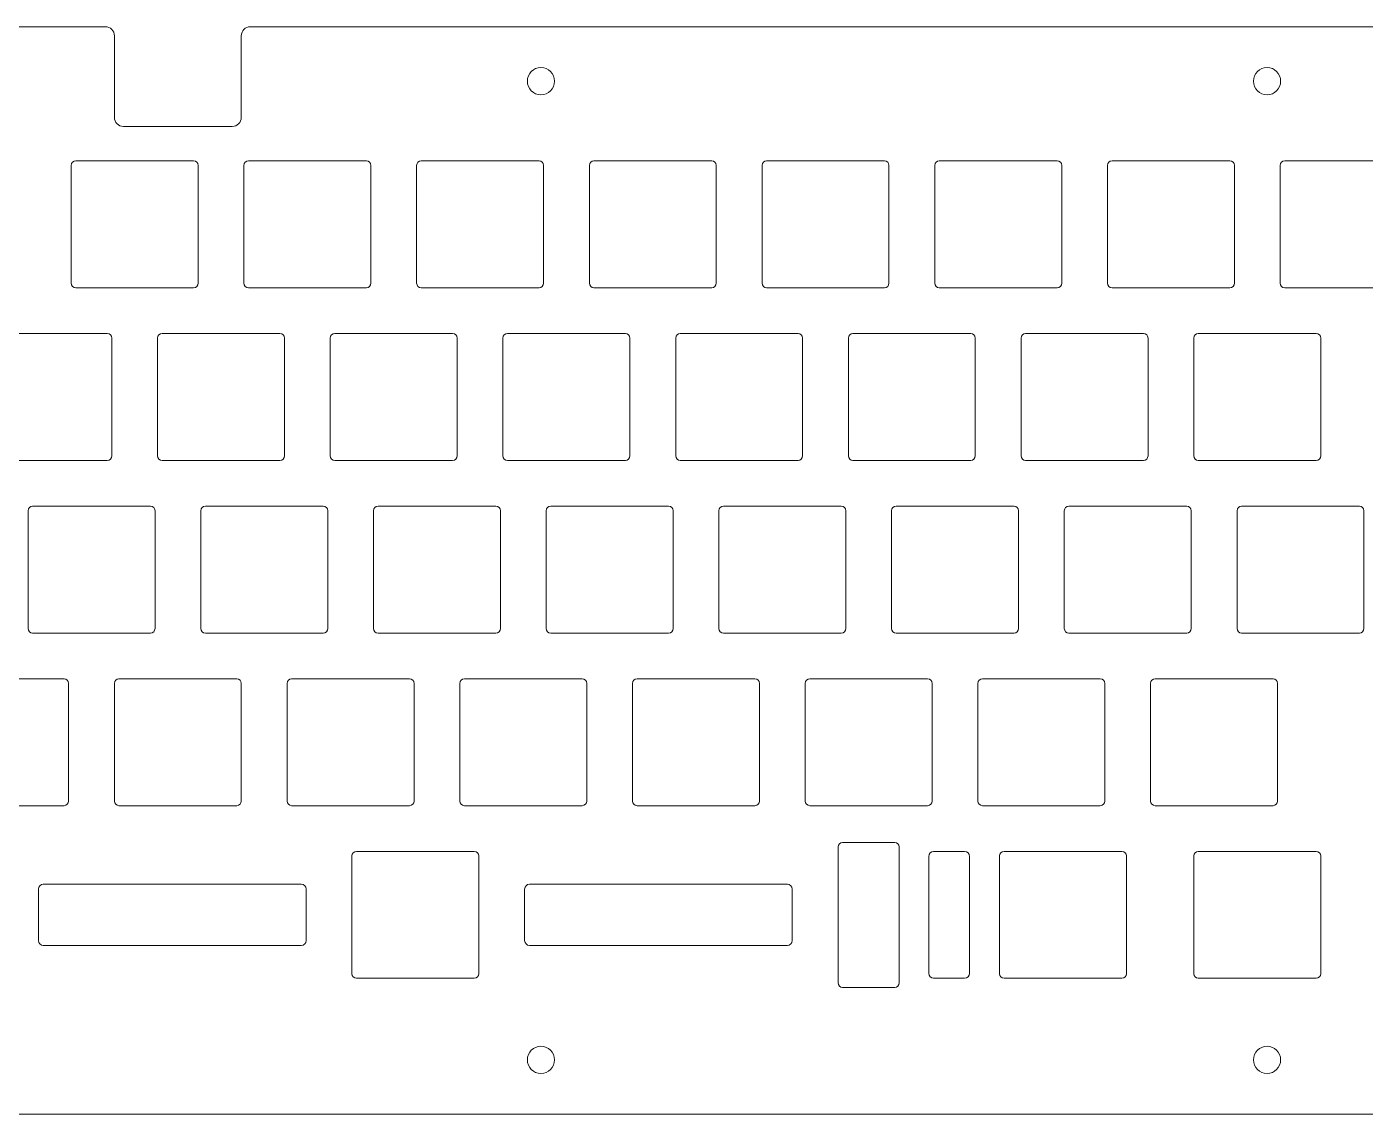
# Model space of a CAD drawing. Header units: inches. Extents: x -33 to 93, y -21 to 51.
# Drawn here: x 71.04 to 85.81, y 38.76 to 50.76 of the extents above; entities that cross this region are included whole.
import ezdxf

# ---------------------------------------------------------------- set-up
doc = ezdxf.new("R2010")
doc.units = ezdxf.units.IN
doc.header["$MEASUREMENT"] = 0
doc.layers.add('Layer 1', color=7, linetype='Continuous')

# ---------------------------------------------------------------- blocks, each defined once
blk = doc.blocks.new('block 144')
at = {"layer": 'Layer 1', "lineweight": 0}
blk.add_open_spline([(81.441, 40.315), (81.441, 40.285), (81.417, 40.261), (81.387, 40.261), (81.387, 40.261), (81.045, 40.261), (81.045, 40.261), (81.015, 40.261), (80.991, 40.285), (80.991, 40.315), (80.991, 40.315), (80.991, 41.607), (80.991, 41.607), (80.991, 41.637), (81.015, 41.661), (81.045, 41.661), (81.045, 41.661), (81.387, 41.661), (81.387, 41.661), (81.417, 41.661), (81.441, 41.637), (81.441, 41.607), (81.441, 41.607), (81.441, 40.315), (81.441, 40.315)], degree=3, knots=[0, 0, 0, 0, 1, 1, 1, 2, 2, 2, 3, 3, 3, 4, 4, 4, 5, 5, 5, 6, 6, 6, 7, 7, 7, 8, 8, 8, 8], dxfattribs=at)
blk = doc.blocks.new('block 143')
at = {"layer": 'Layer 1'}
blk.add_blockref('block 144', (0, 0), dxfattribs=at)
blk = doc.blocks.new('block 148')
at = {"layer": 'Layer 1', "lineweight": 0}
blk.add_open_spline([(76.588, 40.624), (76.558, 40.624), (76.534, 40.648), (76.534, 40.678), (76.534, 40.678), (76.534, 41.245), (76.534, 41.245), (76.534, 41.274), (76.558, 41.299), (76.588, 41.299), (76.588, 41.299), (79.432, 41.299), (79.432, 41.299), (79.462, 41.299), (79.486, 41.274), (79.486, 41.245), (79.486, 41.245), (79.486, 40.678), (79.486, 40.678), (79.486, 40.648), (79.462, 40.624), (79.432, 40.624), (79.432, 40.624), (76.588, 40.624), (76.588, 40.624)], degree=3, knots=[0, 0, 0, 0, 1, 1, 1, 2, 2, 2, 3, 3, 3, 4, 4, 4, 5, 5, 5, 6, 6, 6, 7, 7, 7, 8, 8, 8, 8], dxfattribs=at)
blk = doc.blocks.new('block 147')
at = {"layer": 'Layer 1'}
blk.add_blockref('block 148', (0, 0), dxfattribs=at)
blk = doc.blocks.new('block 150')
at = {"layer": 'Layer 1', "lineweight": 0}
blk.add_open_spline([(71.225, 40.624), (71.195, 40.624), (71.171, 40.648), (71.171, 40.678), (71.171, 40.678), (71.171, 41.245), (71.171, 41.245), (71.171, 41.274), (71.195, 41.299), (71.225, 41.299), (71.225, 41.299), (74.07, 41.299), (74.07, 41.299), (74.099, 41.299), (74.124, 41.274), (74.124, 41.245), (74.124, 41.245), (74.124, 40.678), (74.124, 40.678), (74.124, 40.648), (74.099, 40.624), (74.07, 40.624), (74.07, 40.624), (71.225, 40.624), (71.225, 40.624)], degree=3, knots=[0, 0, 0, 0, 1, 1, 1, 2, 2, 2, 3, 3, 3, 4, 4, 4, 5, 5, 5, 6, 6, 6, 7, 7, 7, 8, 8, 8, 8], dxfattribs=at)
blk = doc.blocks.new('block 149')
at = {"layer": 'Layer 1'}
blk.add_blockref('block 150', (0, 0), dxfattribs=at)
blk = doc.blocks.new('block 172')
at = {"layer": 'Layer 1', "lineweight": 0}
blk.add_open_spline([(72.933, 49.231), (72.933, 49.259), (72.911, 49.281), (72.883, 49.281), (72.883, 49.281), (71.583, 49.281), (71.583, 49.281), (71.555, 49.281), (71.533, 49.259), (71.533, 49.231), (71.533, 49.231), (71.533, 47.931), (71.533, 47.931), (71.533, 47.904), (71.555, 47.881), (71.583, 47.881), (71.583, 47.881), (72.883, 47.881), (72.883, 47.881), (72.911, 47.881), (72.933, 47.904), (72.933, 47.931), (72.933, 47.931), (72.933, 49.231), (72.933, 49.231)], degree=3, knots=[0, 0, 0, 0, 1, 1, 1, 2, 2, 2, 3, 3, 3, 4, 4, 4, 5, 5, 5, 6, 6, 6, 7, 7, 7, 8, 8, 8, 8], dxfattribs=at)
blk = doc.blocks.new('block 171')
at = {"layer": 'Layer 1'}
blk.add_blockref('block 172', (0, 0), dxfattribs=at)
blk = doc.blocks.new('block 174')
at = {"layer": 'Layer 1', "lineweight": 0}
blk.add_open_spline([(74.838, 47.931), (74.838, 47.904), (74.816, 47.881), (74.788, 47.881), (74.788, 47.881), (73.488, 47.881), (73.488, 47.881), (73.46, 47.881), (73.438, 47.904), (73.438, 47.931), (73.438, 47.931), (73.438, 49.231), (73.438, 49.231), (73.438, 49.259), (73.46, 49.281), (73.488, 49.281), (73.488, 49.281), (74.788, 49.281), (74.788, 49.281), (74.816, 49.281), (74.838, 49.259), (74.838, 49.231), (74.838, 49.231), (74.838, 47.931), (74.838, 47.931)], degree=3, knots=[0, 0, 0, 0, 1, 1, 1, 2, 2, 2, 3, 3, 3, 4, 4, 4, 5, 5, 5, 6, 6, 6, 7, 7, 7, 8, 8, 8, 8], dxfattribs=at)
blk = doc.blocks.new('block 173')
at = {"layer": 'Layer 1'}
blk.add_blockref('block 174', (0, 0), dxfattribs=at)
blk = doc.blocks.new('block 176')
at = {"layer": 'Layer 1', "lineweight": 0}
blk.add_open_spline([(76.743, 47.931), (76.743, 47.904), (76.721, 47.881), (76.693, 47.881), (76.693, 47.881), (75.393, 47.881), (75.393, 47.881), (75.365, 47.881), (75.343, 47.904), (75.343, 47.931), (75.343, 47.931), (75.343, 49.231), (75.343, 49.231), (75.343, 49.259), (75.365, 49.281), (75.393, 49.281), (75.393, 49.281), (76.693, 49.281), (76.693, 49.281), (76.721, 49.281), (76.743, 49.259), (76.743, 49.231), (76.743, 49.231), (76.743, 47.931), (76.743, 47.931)], degree=3, knots=[0, 0, 0, 0, 1, 1, 1, 2, 2, 2, 3, 3, 3, 4, 4, 4, 5, 5, 5, 6, 6, 6, 7, 7, 7, 8, 8, 8, 8], dxfattribs=at)
blk = doc.blocks.new('block 175')
at = {"layer": 'Layer 1'}
blk.add_blockref('block 176', (0, 0), dxfattribs=at)
blk = doc.blocks.new('block 178')
at = {"layer": 'Layer 1', "lineweight": 0}
blk.add_open_spline([(78.648, 47.931), (78.648, 47.904), (78.626, 47.881), (78.598, 47.881), (78.598, 47.881), (77.298, 47.881), (77.298, 47.881), (77.27, 47.881), (77.248, 47.904), (77.248, 47.931), (77.248, 47.931), (77.248, 49.231), (77.248, 49.231), (77.248, 49.259), (77.27, 49.281), (77.298, 49.281), (77.298, 49.281), (78.598, 49.281), (78.598, 49.281), (78.626, 49.281), (78.648, 49.259), (78.648, 49.231), (78.648, 49.231), (78.648, 47.931), (78.648, 47.931)], degree=3, knots=[0, 0, 0, 0, 1, 1, 1, 2, 2, 2, 3, 3, 3, 4, 4, 4, 5, 5, 5, 6, 6, 6, 7, 7, 7, 8, 8, 8, 8], dxfattribs=at)
blk = doc.blocks.new('block 177')
at = {"layer": 'Layer 1'}
blk.add_blockref('block 178', (0, 0), dxfattribs=at)
blk = doc.blocks.new('block 180')
at = {"layer": 'Layer 1', "lineweight": 0}
blk.add_open_spline([(80.553, 47.931), (80.553, 47.904), (80.531, 47.881), (80.503, 47.881), (80.503, 47.881), (79.203, 47.881), (79.203, 47.881), (79.175, 47.881), (79.153, 47.904), (79.153, 47.931), (79.153, 47.931), (79.153, 49.231), (79.153, 49.231), (79.153, 49.259), (79.175, 49.281), (79.203, 49.281), (79.203, 49.281), (80.503, 49.281), (80.503, 49.281), (80.531, 49.281), (80.553, 49.259), (80.553, 49.231), (80.553, 49.231), (80.553, 47.931), (80.553, 47.931)], degree=3, knots=[0, 0, 0, 0, 1, 1, 1, 2, 2, 2, 3, 3, 3, 4, 4, 4, 5, 5, 5, 6, 6, 6, 7, 7, 7, 8, 8, 8, 8], dxfattribs=at)
blk = doc.blocks.new('block 179')
at = {"layer": 'Layer 1'}
blk.add_blockref('block 180', (0, 0), dxfattribs=at)
blk = doc.blocks.new('block 182')
at = {"layer": 'Layer 1', "lineweight": 0}
blk.add_open_spline([(82.458, 47.931), (82.458, 47.904), (82.436, 47.881), (82.408, 47.881), (82.408, 47.881), (81.108, 47.881), (81.108, 47.881), (81.08, 47.881), (81.058, 47.904), (81.058, 47.931), (81.058, 47.931), (81.058, 49.231), (81.058, 49.231), (81.058, 49.259), (81.08, 49.281), (81.108, 49.281), (81.108, 49.281), (82.408, 49.281), (82.408, 49.281), (82.436, 49.281), (82.458, 49.259), (82.458, 49.231), (82.458, 49.231), (82.458, 47.931), (82.458, 47.931)], degree=3, knots=[0, 0, 0, 0, 1, 1, 1, 2, 2, 2, 3, 3, 3, 4, 4, 4, 5, 5, 5, 6, 6, 6, 7, 7, 7, 8, 8, 8, 8], dxfattribs=at)
blk = doc.blocks.new('block 181')
at = {"layer": 'Layer 1'}
blk.add_blockref('block 182', (0, 0), dxfattribs=at)
blk = doc.blocks.new('block 184')
at = {"layer": 'Layer 1', "lineweight": 0}
blk.add_open_spline([(84.363, 47.931), (84.363, 47.904), (84.341, 47.881), (84.313, 47.881), (84.313, 47.881), (83.013, 47.881), (83.013, 47.881), (82.985, 47.881), (82.963, 47.904), (82.963, 47.931), (82.963, 47.931), (82.963, 49.231), (82.963, 49.231), (82.963, 49.259), (82.985, 49.281), (83.013, 49.281), (83.013, 49.281), (84.313, 49.281), (84.313, 49.281), (84.341, 49.281), (84.363, 49.259), (84.363, 49.231), (84.363, 49.231), (84.363, 47.931), (84.363, 47.931)], degree=3, knots=[0, 0, 0, 0, 1, 1, 1, 2, 2, 2, 3, 3, 3, 4, 4, 4, 5, 5, 5, 6, 6, 6, 7, 7, 7, 8, 8, 8, 8], dxfattribs=at)
blk = doc.blocks.new('block 183')
at = {"layer": 'Layer 1'}
blk.add_blockref('block 184', (0, 0), dxfattribs=at)
blk = doc.blocks.new('block 186')
at = {"layer": 'Layer 1', "lineweight": 0}
blk.add_open_spline([(86.268, 47.931), (86.268, 47.904), (86.246, 47.881), (86.218, 47.881), (86.218, 47.881), (84.918, 47.881), (84.918, 47.881), (84.89, 47.881), (84.868, 47.904), (84.868, 47.931), (84.868, 47.931), (84.868, 49.231), (84.868, 49.231), (84.868, 49.259), (84.89, 49.281), (84.918, 49.281), (84.918, 49.281), (86.218, 49.281), (86.218, 49.281), (86.246, 49.281), (86.268, 49.259), (86.268, 49.231), (86.268, 49.231), (86.268, 47.931), (86.268, 47.931)], degree=3, knots=[0, 0, 0, 0, 1, 1, 1, 2, 2, 2, 3, 3, 3, 4, 4, 4, 5, 5, 5, 6, 6, 6, 7, 7, 7, 8, 8, 8, 8], dxfattribs=at)
blk = doc.blocks.new('block 185')
at = {"layer": 'Layer 1'}
blk.add_blockref('block 186', (0, 0), dxfattribs=at)
blk = doc.blocks.new('block 216')
at = {"layer": 'Layer 1', "lineweight": 0}
blk.add_open_spline([(70.63, 47.376), (70.603, 47.376), (70.58, 47.354), (70.58, 47.326), (70.58, 47.326), (70.58, 46.026), (70.58, 46.026), (70.58, 45.999), (70.603, 45.976), (70.63, 45.976), (70.63, 45.976), (71.93, 45.976), (71.93, 45.976), (71.958, 45.976), (71.98, 45.999), (71.98, 46.026), (71.98, 46.026), (71.98, 47.326), (71.98, 47.326), (71.98, 47.354), (71.958, 47.376), (71.93, 47.376), (71.93, 47.376), (70.63, 47.376), (70.63, 47.376)], degree=3, knots=[0, 0, 0, 0, 1, 1, 1, 2, 2, 2, 3, 3, 3, 4, 4, 4, 5, 5, 5, 6, 6, 6, 7, 7, 7, 8, 8, 8, 8], dxfattribs=at)
blk = doc.blocks.new('block 215')
at = {"layer": 'Layer 1'}
blk.add_blockref('block 216', (0, 0), dxfattribs=at)
blk = doc.blocks.new('block 218')
at = {"layer": 'Layer 1', "lineweight": 0}
blk.add_open_spline([(73.885, 47.326), (73.885, 47.354), (73.863, 47.376), (73.835, 47.376), (73.835, 47.376), (72.535, 47.376), (72.535, 47.376), (72.508, 47.376), (72.485, 47.354), (72.485, 47.326), (72.485, 47.326), (72.485, 46.026), (72.485, 46.026), (72.485, 45.999), (72.508, 45.976), (72.535, 45.976), (72.535, 45.976), (73.835, 45.976), (73.835, 45.976), (73.863, 45.976), (73.885, 45.999), (73.885, 46.026), (73.885, 46.026), (73.885, 47.326), (73.885, 47.326)], degree=3, knots=[0, 0, 0, 0, 1, 1, 1, 2, 2, 2, 3, 3, 3, 4, 4, 4, 5, 5, 5, 6, 6, 6, 7, 7, 7, 8, 8, 8, 8], dxfattribs=at)
blk = doc.blocks.new('block 217')
at = {"layer": 'Layer 1'}
blk.add_blockref('block 218', (0, 0), dxfattribs=at)
blk = doc.blocks.new('block 220')
at = {"layer": 'Layer 1', "lineweight": 0}
blk.add_open_spline([(75.79, 46.026), (75.79, 45.999), (75.768, 45.976), (75.74, 45.976), (75.74, 45.976), (74.44, 45.976), (74.44, 45.976), (74.413, 45.976), (74.39, 45.999), (74.39, 46.026), (74.39, 46.026), (74.39, 47.326), (74.39, 47.326), (74.39, 47.354), (74.413, 47.376), (74.44, 47.376), (74.44, 47.376), (75.74, 47.376), (75.74, 47.376), (75.768, 47.376), (75.79, 47.354), (75.79, 47.326), (75.79, 47.326), (75.79, 46.026), (75.79, 46.026)], degree=3, knots=[0, 0, 0, 0, 1, 1, 1, 2, 2, 2, 3, 3, 3, 4, 4, 4, 5, 5, 5, 6, 6, 6, 7, 7, 7, 8, 8, 8, 8], dxfattribs=at)
blk = doc.blocks.new('block 219')
at = {"layer": 'Layer 1'}
blk.add_blockref('block 220', (0, 0), dxfattribs=at)
blk = doc.blocks.new('block 222')
at = {"layer": 'Layer 1', "lineweight": 0}
blk.add_open_spline([(77.695, 46.026), (77.695, 45.999), (77.673, 45.976), (77.645, 45.976), (77.645, 45.976), (76.345, 45.976), (76.345, 45.976), (76.318, 45.976), (76.295, 45.999), (76.295, 46.026), (76.295, 46.026), (76.295, 47.326), (76.295, 47.326), (76.295, 47.354), (76.318, 47.376), (76.345, 47.376), (76.345, 47.376), (77.645, 47.376), (77.645, 47.376), (77.673, 47.376), (77.695, 47.354), (77.695, 47.326), (77.695, 47.326), (77.695, 46.026), (77.695, 46.026)], degree=3, knots=[0, 0, 0, 0, 1, 1, 1, 2, 2, 2, 3, 3, 3, 4, 4, 4, 5, 5, 5, 6, 6, 6, 7, 7, 7, 8, 8, 8, 8], dxfattribs=at)
blk = doc.blocks.new('block 221')
at = {"layer": 'Layer 1'}
blk.add_blockref('block 222', (0, 0), dxfattribs=at)
blk = doc.blocks.new('block 224')
at = {"layer": 'Layer 1', "lineweight": 0}
blk.add_open_spline([(79.6, 46.026), (79.6, 45.999), (79.578, 45.976), (79.55, 45.976), (79.55, 45.976), (78.25, 45.976), (78.25, 45.976), (78.223, 45.976), (78.2, 45.999), (78.2, 46.026), (78.2, 46.026), (78.2, 47.326), (78.2, 47.326), (78.2, 47.354), (78.223, 47.376), (78.25, 47.376), (78.25, 47.376), (79.55, 47.376), (79.55, 47.376), (79.578, 47.376), (79.6, 47.354), (79.6, 47.326), (79.6, 47.326), (79.6, 46.026), (79.6, 46.026)], degree=3, knots=[0, 0, 0, 0, 1, 1, 1, 2, 2, 2, 3, 3, 3, 4, 4, 4, 5, 5, 5, 6, 6, 6, 7, 7, 7, 8, 8, 8, 8], dxfattribs=at)
blk = doc.blocks.new('block 223')
at = {"layer": 'Layer 1'}
blk.add_blockref('block 224', (0, 0), dxfattribs=at)
blk = doc.blocks.new('block 226')
at = {"layer": 'Layer 1', "lineweight": 0}
blk.add_open_spline([(81.505, 46.026), (81.505, 45.999), (81.483, 45.976), (81.455, 45.976), (81.455, 45.976), (80.155, 45.976), (80.155, 45.976), (80.128, 45.976), (80.105, 45.999), (80.105, 46.026), (80.105, 46.026), (80.105, 47.326), (80.105, 47.326), (80.105, 47.354), (80.128, 47.376), (80.155, 47.376), (80.155, 47.376), (81.455, 47.376), (81.455, 47.376), (81.483, 47.376), (81.505, 47.354), (81.505, 47.326), (81.505, 47.326), (81.505, 46.026), (81.505, 46.026)], degree=3, knots=[0, 0, 0, 0, 1, 1, 1, 2, 2, 2, 3, 3, 3, 4, 4, 4, 5, 5, 5, 6, 6, 6, 7, 7, 7, 8, 8, 8, 8], dxfattribs=at)
blk = doc.blocks.new('block 225')
at = {"layer": 'Layer 1'}
blk.add_blockref('block 226', (0, 0), dxfattribs=at)
blk = doc.blocks.new('block 228')
at = {"layer": 'Layer 1', "lineweight": 0}
blk.add_open_spline([(83.41, 46.026), (83.41, 45.999), (83.388, 45.976), (83.36, 45.976), (83.36, 45.976), (82.06, 45.976), (82.06, 45.976), (82.033, 45.976), (82.01, 45.999), (82.01, 46.026), (82.01, 46.026), (82.01, 47.326), (82.01, 47.326), (82.01, 47.354), (82.033, 47.376), (82.06, 47.376), (82.06, 47.376), (83.36, 47.376), (83.36, 47.376), (83.388, 47.376), (83.41, 47.354), (83.41, 47.326), (83.41, 47.326), (83.41, 46.026), (83.41, 46.026)], degree=3, knots=[0, 0, 0, 0, 1, 1, 1, 2, 2, 2, 3, 3, 3, 4, 4, 4, 5, 5, 5, 6, 6, 6, 7, 7, 7, 8, 8, 8, 8], dxfattribs=at)
blk = doc.blocks.new('block 227')
at = {"layer": 'Layer 1'}
blk.add_blockref('block 228', (0, 0), dxfattribs=at)
blk = doc.blocks.new('block 230')
at = {"layer": 'Layer 1', "lineweight": 0}
blk.add_open_spline([(85.315, 46.026), (85.315, 45.999), (85.293, 45.976), (85.265, 45.976), (85.265, 45.976), (83.965, 45.976), (83.965, 45.976), (83.938, 45.976), (83.915, 45.999), (83.915, 46.026), (83.915, 46.026), (83.915, 47.326), (83.915, 47.326), (83.915, 47.354), (83.938, 47.376), (83.965, 47.376), (83.965, 47.376), (85.265, 47.376), (85.265, 47.376), (85.293, 47.376), (85.315, 47.354), (85.315, 47.326), (85.315, 47.326), (85.315, 46.026), (85.315, 46.026)], degree=3, knots=[0, 0, 0, 0, 1, 1, 1, 2, 2, 2, 3, 3, 3, 4, 4, 4, 5, 5, 5, 6, 6, 6, 7, 7, 7, 8, 8, 8, 8], dxfattribs=at)
blk = doc.blocks.new('block 229')
at = {"layer": 'Layer 1'}
blk.add_blockref('block 230', (0, 0), dxfattribs=at)
blk = doc.blocks.new('block 250')
at = {"layer": 'Layer 1', "lineweight": 0}
blk.add_open_spline([(71.107, 45.471), (71.079, 45.471), (71.057, 45.449), (71.057, 45.421), (71.057, 45.421), (71.057, 44.121), (71.057, 44.121), (71.057, 44.094), (71.079, 44.071), (71.107, 44.071), (71.107, 44.071), (72.407, 44.071), (72.407, 44.071), (72.434, 44.071), (72.457, 44.094), (72.457, 44.121), (72.457, 44.121), (72.457, 45.421), (72.457, 45.421), (72.457, 45.449), (72.434, 45.471), (72.407, 45.471), (72.407, 45.471), (71.107, 45.471), (71.107, 45.471)], degree=3, knots=[0, 0, 0, 0, 1, 1, 1, 2, 2, 2, 3, 3, 3, 4, 4, 4, 5, 5, 5, 6, 6, 6, 7, 7, 7, 8, 8, 8, 8], dxfattribs=at)
blk = doc.blocks.new('block 249')
at = {"layer": 'Layer 1'}
blk.add_blockref('block 250', (0, 0), dxfattribs=at)
blk = doc.blocks.new('block 252')
at = {"layer": 'Layer 1', "lineweight": 0}
blk.add_open_spline([(74.362, 44.121), (74.362, 44.094), (74.339, 44.071), (74.312, 44.071), (74.312, 44.071), (73.012, 44.071), (73.012, 44.071), (72.984, 44.071), (72.962, 44.094), (72.962, 44.121), (72.962, 44.121), (72.962, 45.421), (72.962, 45.421), (72.962, 45.449), (72.984, 45.471), (73.012, 45.471), (73.012, 45.471), (74.312, 45.471), (74.312, 45.471), (74.339, 45.471), (74.362, 45.449), (74.362, 45.421), (74.362, 45.421), (74.362, 44.121), (74.362, 44.121)], degree=3, knots=[0, 0, 0, 0, 1, 1, 1, 2, 2, 2, 3, 3, 3, 4, 4, 4, 5, 5, 5, 6, 6, 6, 7, 7, 7, 8, 8, 8, 8], dxfattribs=at)
blk = doc.blocks.new('block 251')
at = {"layer": 'Layer 1'}
blk.add_blockref('block 252', (0, 0), dxfattribs=at)
blk = doc.blocks.new('block 254')
at = {"layer": 'Layer 1', "lineweight": 0}
blk.add_open_spline([(76.267, 44.121), (76.267, 44.094), (76.244, 44.071), (76.217, 44.071), (76.217, 44.071), (74.917, 44.071), (74.917, 44.071), (74.889, 44.071), (74.867, 44.094), (74.867, 44.121), (74.867, 44.121), (74.867, 45.421), (74.867, 45.421), (74.867, 45.449), (74.889, 45.471), (74.917, 45.471), (74.917, 45.471), (76.217, 45.471), (76.217, 45.471), (76.244, 45.471), (76.267, 45.449), (76.267, 45.421), (76.267, 45.421), (76.267, 44.121), (76.267, 44.121)], degree=3, knots=[0, 0, 0, 0, 1, 1, 1, 2, 2, 2, 3, 3, 3, 4, 4, 4, 5, 5, 5, 6, 6, 6, 7, 7, 7, 8, 8, 8, 8], dxfattribs=at)
blk = doc.blocks.new('block 253')
at = {"layer": 'Layer 1'}
blk.add_blockref('block 254', (0, 0), dxfattribs=at)
blk = doc.blocks.new('block 256')
at = {"layer": 'Layer 1', "lineweight": 0}
blk.add_open_spline([(78.172, 44.121), (78.172, 44.094), (78.149, 44.071), (78.122, 44.071), (78.122, 44.071), (76.822, 44.071), (76.822, 44.071), (76.794, 44.071), (76.772, 44.094), (76.772, 44.121), (76.772, 44.121), (76.772, 45.421), (76.772, 45.421), (76.772, 45.449), (76.794, 45.471), (76.822, 45.471), (76.822, 45.471), (78.122, 45.471), (78.122, 45.471), (78.149, 45.471), (78.172, 45.449), (78.172, 45.421), (78.172, 45.421), (78.172, 44.121), (78.172, 44.121)], degree=3, knots=[0, 0, 0, 0, 1, 1, 1, 2, 2, 2, 3, 3, 3, 4, 4, 4, 5, 5, 5, 6, 6, 6, 7, 7, 7, 8, 8, 8, 8], dxfattribs=at)
blk = doc.blocks.new('block 255')
at = {"layer": 'Layer 1'}
blk.add_blockref('block 256', (0, 0), dxfattribs=at)
blk = doc.blocks.new('block 258')
at = {"layer": 'Layer 1', "lineweight": 0}
blk.add_open_spline([(80.077, 44.121), (80.077, 44.094), (80.054, 44.071), (80.027, 44.071), (80.027, 44.071), (78.727, 44.071), (78.727, 44.071), (78.699, 44.071), (78.677, 44.094), (78.677, 44.121), (78.677, 44.121), (78.677, 45.421), (78.677, 45.421), (78.677, 45.449), (78.699, 45.471), (78.727, 45.471), (78.727, 45.471), (80.027, 45.471), (80.027, 45.471), (80.054, 45.471), (80.077, 45.449), (80.077, 45.421), (80.077, 45.421), (80.077, 44.121), (80.077, 44.121)], degree=3, knots=[0, 0, 0, 0, 1, 1, 1, 2, 2, 2, 3, 3, 3, 4, 4, 4, 5, 5, 5, 6, 6, 6, 7, 7, 7, 8, 8, 8, 8], dxfattribs=at)
blk = doc.blocks.new('block 257')
at = {"layer": 'Layer 1'}
blk.add_blockref('block 258', (0, 0), dxfattribs=at)
blk = doc.blocks.new('block 260')
at = {"layer": 'Layer 1', "lineweight": 0}
blk.add_open_spline([(81.982, 44.121), (81.982, 44.094), (81.959, 44.071), (81.932, 44.071), (81.932, 44.071), (80.632, 44.071), (80.632, 44.071), (80.604, 44.071), (80.582, 44.094), (80.582, 44.121), (80.582, 44.121), (80.582, 45.421), (80.582, 45.421), (80.582, 45.449), (80.604, 45.471), (80.632, 45.471), (80.632, 45.471), (81.932, 45.471), (81.932, 45.471), (81.959, 45.471), (81.982, 45.449), (81.982, 45.421), (81.982, 45.421), (81.982, 44.121), (81.982, 44.121)], degree=3, knots=[0, 0, 0, 0, 1, 1, 1, 2, 2, 2, 3, 3, 3, 4, 4, 4, 5, 5, 5, 6, 6, 6, 7, 7, 7, 8, 8, 8, 8], dxfattribs=at)
blk = doc.blocks.new('block 259')
at = {"layer": 'Layer 1'}
blk.add_blockref('block 260', (0, 0), dxfattribs=at)
blk = doc.blocks.new('block 262')
at = {"layer": 'Layer 1', "lineweight": 0}
blk.add_open_spline([(83.887, 44.121), (83.887, 44.094), (83.864, 44.071), (83.837, 44.071), (83.837, 44.071), (82.537, 44.071), (82.537, 44.071), (82.509, 44.071), (82.487, 44.094), (82.487, 44.121), (82.487, 44.121), (82.487, 45.421), (82.487, 45.421), (82.487, 45.449), (82.509, 45.471), (82.537, 45.471), (82.537, 45.471), (83.837, 45.471), (83.837, 45.471), (83.864, 45.471), (83.887, 45.449), (83.887, 45.421), (83.887, 45.421), (83.887, 44.121), (83.887, 44.121)], degree=3, knots=[0, 0, 0, 0, 1, 1, 1, 2, 2, 2, 3, 3, 3, 4, 4, 4, 5, 5, 5, 6, 6, 6, 7, 7, 7, 8, 8, 8, 8], dxfattribs=at)
blk = doc.blocks.new('block 261')
at = {"layer": 'Layer 1'}
blk.add_blockref('block 262', (0, 0), dxfattribs=at)
blk = doc.blocks.new('block 264')
at = {"layer": 'Layer 1', "lineweight": 0}
blk.add_open_spline([(85.792, 44.121), (85.792, 44.094), (85.769, 44.071), (85.742, 44.071), (85.742, 44.071), (84.442, 44.071), (84.442, 44.071), (84.414, 44.071), (84.392, 44.094), (84.392, 44.121), (84.392, 44.121), (84.392, 45.421), (84.392, 45.421), (84.392, 45.449), (84.414, 45.471), (84.442, 45.471), (84.442, 45.471), (85.742, 45.471), (85.742, 45.471), (85.769, 45.471), (85.792, 45.449), (85.792, 45.421), (85.792, 45.421), (85.792, 44.121), (85.792, 44.121)], degree=3, knots=[0, 0, 0, 0, 1, 1, 1, 2, 2, 2, 3, 3, 3, 4, 4, 4, 5, 5, 5, 6, 6, 6, 7, 7, 7, 8, 8, 8, 8], dxfattribs=at)
blk = doc.blocks.new('block 263')
at = {"layer": 'Layer 1'}
blk.add_blockref('block 264', (0, 0), dxfattribs=at)
blk = doc.blocks.new('block 288')
at = {"layer": 'Layer 1', "lineweight": 0}
blk.add_open_spline([(71.504, 43.516), (71.504, 43.544), (71.482, 43.566), (71.454, 43.566), (71.454, 43.566), (70.154, 43.566), (70.154, 43.566), (70.127, 43.566), (70.104, 43.544), (70.104, 43.516), (70.104, 43.516), (70.104, 42.216), (70.104, 42.216), (70.104, 42.189), (70.127, 42.166), (70.154, 42.166), (70.154, 42.166), (71.454, 42.166), (71.454, 42.166), (71.482, 42.166), (71.504, 42.189), (71.504, 42.216), (71.504, 42.216), (71.504, 43.516), (71.504, 43.516)], degree=3, knots=[0, 0, 0, 0, 1, 1, 1, 2, 2, 2, 3, 3, 3, 4, 4, 4, 5, 5, 5, 6, 6, 6, 7, 7, 7, 8, 8, 8, 8], dxfattribs=at)
blk = doc.blocks.new('block 287')
at = {"layer": 'Layer 1'}
blk.add_blockref('block 288', (0, 0), dxfattribs=at)
blk = doc.blocks.new('block 290')
at = {"layer": 'Layer 1', "lineweight": 0}
blk.add_open_spline([(73.409, 42.216), (73.409, 42.189), (73.387, 42.166), (73.359, 42.166), (73.359, 42.166), (72.059, 42.166), (72.059, 42.166), (72.032, 42.166), (72.009, 42.189), (72.009, 42.216), (72.009, 42.216), (72.009, 43.516), (72.009, 43.516), (72.009, 43.544), (72.032, 43.566), (72.059, 43.566), (72.059, 43.566), (73.359, 43.566), (73.359, 43.566), (73.387, 43.566), (73.409, 43.544), (73.409, 43.516), (73.409, 43.516), (73.409, 42.216), (73.409, 42.216)], degree=3, knots=[0, 0, 0, 0, 1, 1, 1, 2, 2, 2, 3, 3, 3, 4, 4, 4, 5, 5, 5, 6, 6, 6, 7, 7, 7, 8, 8, 8, 8], dxfattribs=at)
blk = doc.blocks.new('block 289')
at = {"layer": 'Layer 1'}
blk.add_blockref('block 290', (0, 0), dxfattribs=at)
blk = doc.blocks.new('block 292')
at = {"layer": 'Layer 1', "lineweight": 0}
blk.add_open_spline([(75.314, 42.216), (75.314, 42.189), (75.292, 42.166), (75.264, 42.166), (75.264, 42.166), (73.964, 42.166), (73.964, 42.166), (73.937, 42.166), (73.914, 42.189), (73.914, 42.216), (73.914, 42.216), (73.914, 43.516), (73.914, 43.516), (73.914, 43.544), (73.937, 43.566), (73.964, 43.566), (73.964, 43.566), (75.264, 43.566), (75.264, 43.566), (75.292, 43.566), (75.314, 43.544), (75.314, 43.516), (75.314, 43.516), (75.314, 42.216), (75.314, 42.216)], degree=3, knots=[0, 0, 0, 0, 1, 1, 1, 2, 2, 2, 3, 3, 3, 4, 4, 4, 5, 5, 5, 6, 6, 6, 7, 7, 7, 8, 8, 8, 8], dxfattribs=at)
blk = doc.blocks.new('block 291')
at = {"layer": 'Layer 1'}
blk.add_blockref('block 292', (0, 0), dxfattribs=at)
blk = doc.blocks.new('block 294')
at = {"layer": 'Layer 1', "lineweight": 0}
blk.add_open_spline([(77.219, 42.216), (77.219, 42.189), (77.197, 42.166), (77.169, 42.166), (77.169, 42.166), (75.869, 42.166), (75.869, 42.166), (75.842, 42.166), (75.819, 42.189), (75.819, 42.216), (75.819, 42.216), (75.819, 43.516), (75.819, 43.516), (75.819, 43.544), (75.842, 43.566), (75.869, 43.566), (75.869, 43.566), (77.169, 43.566), (77.169, 43.566), (77.197, 43.566), (77.219, 43.544), (77.219, 43.516), (77.219, 43.516), (77.219, 42.216), (77.219, 42.216)], degree=3, knots=[0, 0, 0, 0, 1, 1, 1, 2, 2, 2, 3, 3, 3, 4, 4, 4, 5, 5, 5, 6, 6, 6, 7, 7, 7, 8, 8, 8, 8], dxfattribs=at)
blk = doc.blocks.new('block 293')
at = {"layer": 'Layer 1'}
blk.add_blockref('block 294', (0, 0), dxfattribs=at)
blk = doc.blocks.new('block 296')
at = {"layer": 'Layer 1', "lineweight": 0}
blk.add_open_spline([(79.124, 42.216), (79.124, 42.189), (79.102, 42.166), (79.074, 42.166), (79.074, 42.166), (77.774, 42.166), (77.774, 42.166), (77.747, 42.166), (77.724, 42.189), (77.724, 42.216), (77.724, 42.216), (77.724, 43.516), (77.724, 43.516), (77.724, 43.544), (77.747, 43.566), (77.774, 43.566), (77.774, 43.566), (79.074, 43.566), (79.074, 43.566), (79.102, 43.566), (79.124, 43.544), (79.124, 43.516), (79.124, 43.516), (79.124, 42.216), (79.124, 42.216)], degree=3, knots=[0, 0, 0, 0, 1, 1, 1, 2, 2, 2, 3, 3, 3, 4, 4, 4, 5, 5, 5, 6, 6, 6, 7, 7, 7, 8, 8, 8, 8], dxfattribs=at)
blk = doc.blocks.new('block 295')
at = {"layer": 'Layer 1'}
blk.add_blockref('block 296', (0, 0), dxfattribs=at)
blk = doc.blocks.new('block 298')
at = {"layer": 'Layer 1', "lineweight": 0}
blk.add_open_spline([(81.029, 42.216), (81.029, 42.189), (81.007, 42.166), (80.979, 42.166), (80.979, 42.166), (79.679, 42.166), (79.679, 42.166), (79.652, 42.166), (79.629, 42.189), (79.629, 42.216), (79.629, 42.216), (79.629, 43.516), (79.629, 43.516), (79.629, 43.544), (79.652, 43.566), (79.679, 43.566), (79.679, 43.566), (80.979, 43.566), (80.979, 43.566), (81.007, 43.566), (81.029, 43.544), (81.029, 43.516), (81.029, 43.516), (81.029, 42.216), (81.029, 42.216)], degree=3, knots=[0, 0, 0, 0, 1, 1, 1, 2, 2, 2, 3, 3, 3, 4, 4, 4, 5, 5, 5, 6, 6, 6, 7, 7, 7, 8, 8, 8, 8], dxfattribs=at)
blk = doc.blocks.new('block 297')
at = {"layer": 'Layer 1'}
blk.add_blockref('block 298', (0, 0), dxfattribs=at)
blk = doc.blocks.new('block 300')
at = {"layer": 'Layer 1', "lineweight": 0}
blk.add_open_spline([(82.934, 42.216), (82.934, 42.189), (82.912, 42.166), (82.884, 42.166), (82.884, 42.166), (81.584, 42.166), (81.584, 42.166), (81.557, 42.166), (81.534, 42.189), (81.534, 42.216), (81.534, 42.216), (81.534, 43.516), (81.534, 43.516), (81.534, 43.544), (81.557, 43.566), (81.584, 43.566), (81.584, 43.566), (82.884, 43.566), (82.884, 43.566), (82.912, 43.566), (82.934, 43.544), (82.934, 43.516), (82.934, 43.516), (82.934, 42.216), (82.934, 42.216)], degree=3, knots=[0, 0, 0, 0, 1, 1, 1, 2, 2, 2, 3, 3, 3, 4, 4, 4, 5, 5, 5, 6, 6, 6, 7, 7, 7, 8, 8, 8, 8], dxfattribs=at)
blk = doc.blocks.new('block 299')
at = {"layer": 'Layer 1'}
blk.add_blockref('block 300', (0, 0), dxfattribs=at)
blk = doc.blocks.new('block 302')
at = {"layer": 'Layer 1', "lineweight": 0}
blk.add_open_spline([(84.839, 42.216), (84.839, 42.189), (84.817, 42.166), (84.789, 42.166), (84.789, 42.166), (83.489, 42.166), (83.489, 42.166), (83.462, 42.166), (83.439, 42.189), (83.439, 42.216), (83.439, 42.216), (83.439, 43.516), (83.439, 43.516), (83.439, 43.544), (83.462, 43.566), (83.489, 43.566), (83.489, 43.566), (84.789, 43.566), (84.789, 43.566), (84.817, 43.566), (84.839, 43.544), (84.839, 43.516), (84.839, 43.516), (84.839, 42.216), (84.839, 42.216)], degree=3, knots=[0, 0, 0, 0, 1, 1, 1, 2, 2, 2, 3, 3, 3, 4, 4, 4, 5, 5, 5, 6, 6, 6, 7, 7, 7, 8, 8, 8, 8], dxfattribs=at)
blk = doc.blocks.new('block 301')
at = {"layer": 'Layer 1'}
blk.add_blockref('block 302', (0, 0), dxfattribs=at)
blk = doc.blocks.new('block 316')
at = {"layer": 'Layer 1', "lineweight": 0}
blk.add_open_spline([(76.029, 40.311), (76.029, 40.284), (76.006, 40.261), (75.979, 40.261), (75.979, 40.261), (74.679, 40.261), (74.679, 40.261), (74.651, 40.261), (74.629, 40.284), (74.629, 40.311), (74.629, 40.311), (74.629, 41.611), (74.629, 41.611), (74.629, 41.639), (74.651, 41.661), (74.679, 41.661), (74.679, 41.661), (75.979, 41.661), (75.979, 41.661), (76.006, 41.661), (76.029, 41.639), (76.029, 41.611), (76.029, 41.611), (76.029, 40.311), (76.029, 40.311)], degree=3, knots=[0, 0, 0, 0, 1, 1, 1, 2, 2, 2, 3, 3, 3, 4, 4, 4, 5, 5, 5, 6, 6, 6, 7, 7, 7, 8, 8, 8, 8], dxfattribs=at)
blk = doc.blocks.new('block 315')
at = {"layer": 'Layer 1'}
blk.add_blockref('block 316', (0, 0), dxfattribs=at)
blk = doc.blocks.new('block 318')
at = {"layer": 'Layer 1', "lineweight": 0}
blk.add_open_spline([(79.991, 40.211), (79.991, 40.184), (80.013, 40.161), (80.041, 40.161), (80.041, 40.161), (80.616, 40.161), (80.616, 40.161), (80.644, 40.161), (80.666, 40.184), (80.666, 40.211), (80.666, 40.211), (80.666, 41.711), (80.666, 41.711), (80.666, 41.739), (80.644, 41.761), (80.616, 41.761), (80.616, 41.761), (80.041, 41.761), (80.041, 41.761), (80.013, 41.761), (79.991, 41.739), (79.991, 41.711), (79.991, 41.711), (79.991, 40.211), (79.991, 40.211)], degree=3, knots=[0, 0, 0, 0, 1, 1, 1, 2, 2, 2, 3, 3, 3, 4, 4, 4, 5, 5, 5, 6, 6, 6, 7, 7, 7, 8, 8, 8, 8], dxfattribs=at)
blk = doc.blocks.new('block 317')
at = {"layer": 'Layer 1'}
blk.add_blockref('block 318', (0, 0), dxfattribs=at)
blk = doc.blocks.new('block 320')
at = {"layer": 'Layer 1', "lineweight": 0}
blk.add_open_spline([(83.172, 40.311), (83.172, 40.284), (83.15, 40.261), (83.122, 40.261), (83.122, 40.261), (81.822, 40.261), (81.822, 40.261), (81.795, 40.261), (81.772, 40.284), (81.772, 40.311), (81.772, 40.311), (81.772, 41.611), (81.772, 41.611), (81.772, 41.639), (81.795, 41.661), (81.822, 41.661), (81.822, 41.661), (83.122, 41.661), (83.122, 41.661), (83.15, 41.661), (83.172, 41.639), (83.172, 41.611), (83.172, 41.611), (83.172, 40.311), (83.172, 40.311)], degree=3, knots=[0, 0, 0, 0, 1, 1, 1, 2, 2, 2, 3, 3, 3, 4, 4, 4, 5, 5, 5, 6, 6, 6, 7, 7, 7, 8, 8, 8, 8], dxfattribs=at)
blk = doc.blocks.new('block 319')
at = {"layer": 'Layer 1'}
blk.add_blockref('block 320', (0, 0), dxfattribs=at)
blk = doc.blocks.new('block 322')
at = {"layer": 'Layer 1', "lineweight": 0}
blk.add_open_spline([(85.315, 40.311), (85.315, 40.284), (85.293, 40.261), (85.265, 40.261), (85.265, 40.261), (83.965, 40.261), (83.965, 40.261), (83.938, 40.261), (83.915, 40.284), (83.915, 40.311), (83.915, 40.311), (83.915, 41.611), (83.915, 41.611), (83.915, 41.639), (83.938, 41.661), (83.965, 41.661), (83.965, 41.661), (85.265, 41.661), (85.265, 41.661), (85.293, 41.661), (85.315, 41.639), (85.315, 41.611), (85.315, 41.611), (85.315, 40.311), (85.315, 40.311)], degree=3, knots=[0, 0, 0, 0, 1, 1, 1, 2, 2, 2, 3, 3, 3, 4, 4, 4, 5, 5, 5, 6, 6, 6, 7, 7, 7, 8, 8, 8, 8], dxfattribs=at)
blk = doc.blocks.new('block 321')
at = {"layer": 'Layer 1'}
blk.add_blockref('block 322', (0, 0), dxfattribs=at)
blk = doc.blocks.new('block 352')
at = {"layer": 'Layer 1', "lineweight": 0}
blk.add_open_spline([(76.864, 50.161), (76.864, 50.244), (76.797, 50.311), (76.714, 50.311), (76.631, 50.311), (76.564, 50.244), (76.564, 50.161), (76.564, 50.078), (76.631, 50.011), (76.714, 50.011), (76.797, 50.011), (76.864, 50.078), (76.864, 50.161)], degree=3, knots=[0, 0, 0, 0, 1, 1, 1, 2, 2, 2, 3, 3, 3, 4, 4, 4, 4], dxfattribs=at)
blk = doc.blocks.new('block 351')
at = {"layer": 'Layer 1'}
blk.add_blockref('block 352', (0, 0), dxfattribs=at)
blk = doc.blocks.new('block 354')
at = {"layer": 'Layer 1', "lineweight": 0}
blk.add_open_spline([(84.873, 50.161), (84.873, 50.244), (84.806, 50.311), (84.723, 50.311), (84.641, 50.311), (84.573, 50.244), (84.573, 50.161), (84.573, 50.078), (84.641, 50.011), (84.723, 50.011), (84.806, 50.011), (84.873, 50.078), (84.873, 50.161)], degree=3, knots=[0, 0, 0, 0, 1, 1, 1, 2, 2, 2, 3, 3, 3, 4, 4, 4, 4], dxfattribs=at)
blk = doc.blocks.new('block 353')
at = {"layer": 'Layer 1'}
blk.add_blockref('block 354', (0, 0), dxfattribs=at)
blk = doc.blocks.new('block 360')
at = {"layer": 'Layer 1', "lineweight": 0}
blk.add_open_spline([(84.873, 39.361), (84.873, 39.444), (84.806, 39.511), (84.723, 39.511), (84.641, 39.511), (84.573, 39.444), (84.573, 39.361), (84.573, 39.278), (84.641, 39.211), (84.723, 39.211), (84.806, 39.211), (84.873, 39.278), (84.873, 39.361)], degree=3, knots=[0, 0, 0, 0, 1, 1, 1, 2, 2, 2, 3, 3, 3, 4, 4, 4, 4], dxfattribs=at)
blk = doc.blocks.new('block 359')
at = {"layer": 'Layer 1'}
blk.add_blockref('block 360', (0, 0), dxfattribs=at)
blk = doc.blocks.new('block 362')
at = {"layer": 'Layer 1', "lineweight": 0}
blk.add_open_spline([(76.864, 39.361), (76.864, 39.444), (76.797, 39.511), (76.714, 39.511), (76.631, 39.511), (76.564, 39.444), (76.564, 39.361), (76.564, 39.278), (76.631, 39.211), (76.714, 39.211), (76.797, 39.211), (76.864, 39.278), (76.864, 39.361)], degree=3, knots=[0, 0, 0, 0, 1, 1, 1, 2, 2, 2, 3, 3, 3, 4, 4, 4, 4], dxfattribs=at)
blk = doc.blocks.new('block 361')
at = {"layer": 'Layer 1'}
blk.add_blockref('block 362', (0, 0), dxfattribs=at)
blk = doc.blocks.new('block 371')
at = {"layer": 'Layer 1', "lineweight": 0}
blk.add_open_spline([(52.485, 38.761), (52.265, 38.761), (52.085, 38.94), (52.085, 39.161), (52.085, 39.161), (52.085, 50.361), (52.085, 50.361), (52.085, 50.582), (52.265, 50.761), (52.485, 50.761), (52.485, 50.761), (71.909, 50.761), (71.909, 50.761), (71.964, 50.761), (72.009, 50.716), (72.009, 50.661), (72.009, 50.661), (72.009, 49.761), (72.009, 49.761), (72.009, 49.706), (72.054, 49.661), (72.109, 49.661), (72.109, 49.661), (73.309, 49.661), (73.309, 49.661), (73.364, 49.661), (73.409, 49.706), (73.409, 49.761), (73.409, 49.761), (73.409, 50.661), (73.409, 50.661), (73.409, 50.716), (73.454, 50.761), (73.509, 50.761), (73.509, 50.761), (92.933, 50.761), (92.933, 50.761), (93.154, 50.761), (93.333, 50.582), (93.333, 50.361), (93.333, 50.361), (93.333, 39.161), (93.333, 39.161), (93.333, 38.94), (93.154, 38.761), (92.933, 38.761), (92.933, 38.761), (52.485, 38.761), (52.485, 38.761)], degree=3, knots=[0, 0, 0, 0, 1, 1, 1, 2, 2, 2, 3, 3, 3, 4, 4, 4, 5, 5, 5, 6, 6, 6, 7, 7, 7, 8, 8, 8, 9, 9, 9, 10, 10, 10, 11, 11, 11, 12, 12, 12, 13, 13, 13, 14, 14, 14, 15, 15, 15, 16, 16, 16, 16], dxfattribs=at)
blk = doc.blocks.new('block 370')
at = {"layer": 'Layer 1'}
blk.add_blockref('block 371', (0, 0), dxfattribs=at)
blk = doc.blocks.new('block 369')
at = {"layer": 'Layer 1'}
blk.add_blockref('block 370', (0, 0), dxfattribs=at)
blk = doc.blocks.new('block 142')
at = {"layer": 'Layer 1'}
for name in ['block 369', 'block 351', 'block 353', 'block 171', 'block 173', 'block 175', 'block 177', 'block 179', 'block 181', 'block 183', 'block 185', 'block 215', 'block 217', 'block 219', 'block 221', 'block 223', 'block 225', 'block 227', 'block 229', 'block 249', 'block 251', 'block 253', 'block 255', 'block 257', 'block 259', 'block 261', 'block 263', 'block 287', 'block 289', 'block 291', 'block 293', 'block 295', 'block 297', 'block 299', 'block 301', 'block 315', 'block 317', 'block 143', 'block 319', 'block 321', 'block 149', 'block 147', 'block 361', 'block 359']:
    blk.add_blockref(name, (0, 0), dxfattribs=at)

msp = doc.modelspace()

# ---------------------------------------------------------------- block references
at = {"layer": 'Layer 1'}
msp.add_blockref('block 142', (0, 0), dxfattribs=at)

doc.saveas('drawing.dxf')
